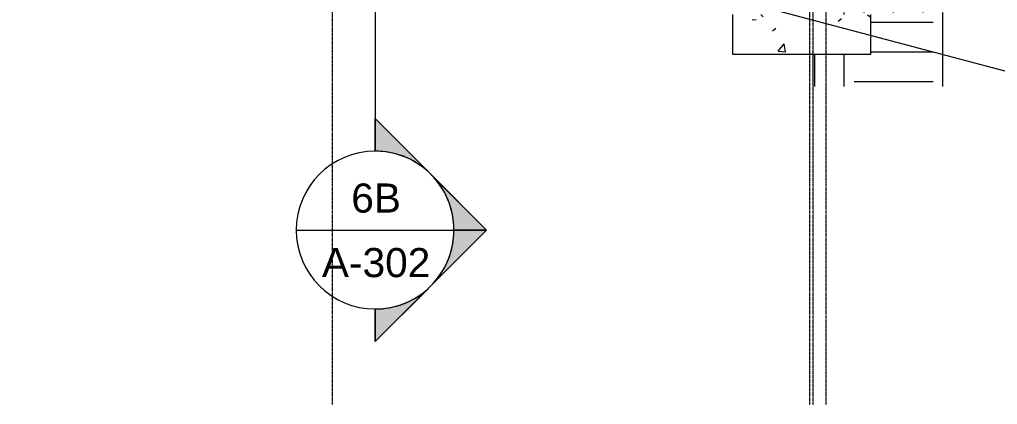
# Model space of a CAD drawing. Header units: inches. Extents: x -23565 to -43, y -324 to 853.
# Drawn here: x -1472 to -877, y -273 to -39 of the extents above; entities that cross this region are included whole.
import ezdxf

# ---------------------------------------------------------------- set-up
doc = ezdxf.new("R2010")
doc.units = ezdxf.units.IN
doc.header["$MEASUREMENT"] = 0
doc.linetypes.add('Grid Line 1_2_', pattern=[0.8749999999999999, 0.4999999999999999, -0.125, 0.125, -0.125])
for name, color, linetype, lineweight in [('A-ANNO-IDEN', 131, 'Continuous', 9), ('C-TOPO', 7, 'Continuous', 13), ('G-ANNO-SYMB', 111, 'Continuous', 9), ('S-FNDN', 32, 'Continuous', 13), ('S-GRID', 1, 'Continuous', 9)]:
    doc.layers.add(name, color=color, linetype=linetype, lineweight=lineweight)
doc.styles.add('Arial_2', font='arial.ttf', dxfattribs={"height": 17.70359281437124})

# ---------------------------------------------------------------- blocks, each defined once
blk = doc.blocks.new('Struct_Xcel_Sports Complex_rvt-5-Building Section - East_West looking South _ Fieldhouse')
at = {"layer": 'S-FNDN', "lineweight": 9}
h = blk.add_hatch(dxfattribs=at)
h.set_pattern_fill('FP_75', color=8, style=0, pattern_type=2)
h.set_pattern_definition([(49.99999999999999, (-5044.515, 67.247), (55.08540092433552, -4.819842010399984), [5.76, -63.36]), (355, (-5044.515, 67.247), (-10.65568887076341, 57.76853117995548), [4.608000000000001, -50.688]), (100.451, (-5039.925, 66.846), (44.42946763329039, 52.94866132228842), [4.895, -53.848]), (46.184, (-5044.515, 82.60700000000001), (81.96444173651602, -12.71212223907837), [8.64, -95.04]), (96.636, (-5037.685, 81.548), (71.78149636030851, 74.81237833590787), [7.343, -80.77199999999999]), (351.184, (-5044.515, 82.60700000000001), (71.78194683429966, 74.81243234033883), [6.912000000000001, -76.032]), (21, (-5036.835, 78.767), (45.84207144938917, -30.92146111083851), [5.76, -63.36]), (326, (-5036.835, 78.767), (18.68706418402729, 55.69147629738364), [4.608000000000001, -50.688]), (71.45100000000001, (-5033.015, 76.19), (64.52890835799828, 24.77010932808051), [4.895, -53.848]), (37.50000000000001, (-5044.515, 67.247), (0.933894640541661, 25.56681620382889), [2.534, -47.53899999999999, 2.534, -48.922, -50.88]), (37.50000000000001, (-5044.515, 67.247), (0.933894640541661, 25.56681620382889), [-101.53, 2.534, -48.346]), (7.499999999999999, (-5044.515, 67.247), (20.20403996418253, 30.29130269773347), [2.534, -26.803, 2.534, -46.387, -19.392]), (7.499999999999999, (-5044.515, 67.247), (20.20403996418253, 30.29130269773347), [-78.259, 2.534, -16.858]), (327.5, (-5061.641, 67.247), (40.99778450279307, -1.732402627145404), [2.534, -16.666, 2.534, -57.37, -79.488]), (327.5, (-5061.641, 67.247), (40.99778450279307, -1.732402627145404), [-79.104, 2.534, -76.954]), (317.5, (-5069.321, 67.247), (44.78888311775997, 7.687838582048734), [2.534, -22.426, 2.534, -37.248, -56.448]), (317.5, (-5069.321, 67.247), (44.78888311775997, 7.687838582048734), [-64.742, 2.534, -53.91399999999999])])
h.paths.add_polyline_path([(26224.39022535242, -59.99999999999999), (26308.39022535242, -59.99999999999999), (26308.39022535242, -35.99999999999999), (26224.39022535242, -35.99999999999999)], flags=0)
at = {"layer": 'S-FNDN', "color": 7}
for p, q in [((26224.39022535242, -35.99999999999999), (26224.39022535242, -59.99999999999999)), ((26308.39022535242, -59.99999999999999), (26308.39022535242, -35.99999999999999)), ((26224.39022535242, -59.99999999999999), (26308.39022535242, -59.99999999999999))]:
    blk.add_line(p, q, dxfattribs=at)
blk = doc.blocks.new('Section - Section Head - Filled-1526-Building Section - East_West looking South _ Fieldhouse')
at = {"layer": 'G-ANNO-SYMB'}
h = blk.add_hatch(color=256, dxfattribs=at)
edge = h.paths.add_edge_path(flags=0)
edge.add_line((22906.36451102587, -210.3516792933649), (22874.15560031259, -178.1427685800909))
edge.add_line((22874.15560031259, -178.1427685800909), (22874.15560031259, -197.9625483920721))
edge.add_arc((22874.15560031259, -246.0250195739995), 48.06247118192778, 47.92160497537708, 90.0000000000004, ccw=False)
h = blk.add_hatch(color=256, dxfattribs=at)
edge = h.paths.add_edge_path(flags=0)
edge.add_arc((22874.15560031259, -246.0250195739998), 47.99999999999991, -1.1368683772161603e-13, 44.99999999999852, ccw=False)
edge.add_line((22922.15560031259, -246.0250195739996), (22942.0378513065, -246.0250195739996))
edge.add_line((22942.0378513065, -246.0250195739996), (22908.09672580955, -212.0838940770454))
h = blk.add_hatch(color=256, dxfattribs=at)
edge = h.paths.add_edge_path(flags=0)
edge.add_line((22908.09672580955, -279.9661450709538), (22942.0378513065, -246.0250195739996))
edge.add_line((22942.0378513065, -246.0250195739996), (22922.15560031259, -246.0250195739996))
edge.add_arc((22874.15560031259, -246.0250195739993), 48.00000000000296, 314.9999999999999, 359.9999999999997, ccw=False)
h = blk.add_hatch(color=256, dxfattribs=at)
edge = h.paths.add_edge_path(flags=0)
edge.add_arc((22874.15560031259, -246.025019574), 48.06247118192715, 269.9999999999998, 312.0783950246225, ccw=False)
edge.add_line((22874.15560031259, -294.0874907559271), (22874.15560031259, -313.9072705679083))
edge.add_line((22874.15560031259, -313.9072705679083), (22906.36451102587, -281.6983598546342))
for p, q in [((22942.0378513065, -246.0250195739996), (22874.15560031259, -178.1427685800914)), ((22874.15560031259, -198.0250195739998), (22874.15560031259, -178.1427685800914)), ((22874.15560031259, -197.9625483920721), (22874.15560031259, -178.1427685800909)), ((22874.15560031259, -178.1427685800909), (22906.36451102587, -210.3516792933649)), ((22908.09672580955, -212.0838940770454), (22942.0378513065, -246.0250195739996)), ((22942.0378513065, -246.0250195739996), (22874.15560031259, -313.9072705679082)), ((22942.0378513065, -246.0250195739996), (22908.09672580955, -279.9661450709538)), ((22922.15560031259, -246.0250195739996), (22942.0378513065, -246.0250195739996)), ((22942.0378513065, -246.0250195739996), (22922.15560031259, -246.0250195739996)), ((22906.36451102587, -281.6983598546342), (22874.15560031259, -313.9072705679083)), ((22874.15560031259, -294.0250195739998), (22874.15560031259, -313.9072705679082)), ((22874.15560031259, -313.9072705679083), (22874.15560031259, -294.0874907559271))]:
    blk.add_line(p, q, dxfattribs=at)
for centre, radius, start, end in [((22874.15560031259, -246.0250195739998), 48.00000000000009, 90.00000000000011, 269.9999999999997), ((22874.15560031259, -246.0250195739995), 48.06247118192778, 47.92160497537667, 90), ((22874.15560031259, -246.0250195739998), 48.00000000000004, 269.9999999999997, 90.00000000000006), ((22874.15560031259, -246.0250195739998), 47.99999999999991, 359.9999999999996, 44.99999999999815), ((22874.15560031259, -246.0250195739993), 48.00000000000296, 314.9999999999995, 359.9999999999994), ((22874.15560031259, -246.025019574), 48.06247118192715, 269.9999999999994, 312.0783950246221)]:
    blk.add_arc(centre, radius, start, end, dxfattribs=at)

msp = doc.modelspace()

# ---------------------------------------------------------------- hatches: boundary and pattern name
at = {"layer": 'C-TOPO', "lineweight": 9}
h = msp.add_hatch(dxfattribs=at)
h.set_pattern_fill('FP_64', color=8, style=0, pattern_type=2)
h.set_pattern_definition([(0, (-5044.515, 67.247), (48, 48), [48, -48]), (0, (-5044.515, 85.24700000000001), (48, 48), [48, -48]), (0, (-5044.515, 103.247), (48, 48), [48, -48]), (90, (-5038.515, 109.247), (-48, 48), [48, -48]), (90, (-5020.515, 109.247), (-48, 48), [48, -48]), (90, (-5002.515, 109.247), (-48, 48), [48, -48])])
h.paths.add_polyline_path([(-954.4287574635746, -79.72007933997246), (-898.8419765564213, -79.72007933997246), (-898.8419765564213, 0), (-975.92875746356, -3.055902197957038e-10), (-975.92875746356, -35.99999999999999), (-954.4287574635746, -35.99999999999999), (-954.4287574635746, -59.99999999999999), (-989.428757463571, -59.99999999999999), (-989.428757463571, -79.72007933997246)], flags=0)

# ---------------------------------------------------------------- linework, layer by layer
at = {"layer": 'A-ANNO-IDEN', "color": 153}
msp.add_line((-1608.320736264224, 125.3738446696122), (-855.7435850602924, -74.88333697907036), dxfattribs=at)
at = {"layer": 'C-TOPO'}
msp.add_line((-989.428757463571, -79.72007933997246), (-989.428757463571, -59.99999999999999), dxfattribs=at)
at = {"layer": 'C-TOPO', "color": 8, "lineweight": 9}
msp.add_line((-989.4283578152463, -79.72007933997246), (-989.4283578152463, -59.99999999999999), dxfattribs=at)
at = {"layer": 'G-ANNO-SYMB'}
for p, q in [((-1256.002023000907, 545.1570754422744), (-1256.002023000907, -119.0925973580201)), ((-1304.002023000921, -167.09259735802), (-1208.002023000921, -167.09259735802))]:
    msp.add_line(p, q, dxfattribs=at)
at = {"layer": 'S-GRID', "linetype": 'Grid Line 1_2_'}
for p, q in [((-1281.928757463818, -273.1608068449274), (-1281.928757463818, 671.8918076611269)), ((-1281.928757463818, -273.1608068449274), (-1281.928757463818, 671.8918076611269)), ((-991.4287574638147, -273.1608068449274), (-991.4287574638147, 671.8918076611269)), ((-989.4287574638183, -273.1608068449274), (-989.4287574638183, 671.8918076611269)), ((-981.4287574638147, -273.1608068449274), (-981.4287574638147, 671.8918076611269)), ((-981.4287574638147, -273.1608068449274), (-981.4287574638147, 671.8918076611269))]:
    msp.add_line(p, q, dxfattribs=at)

# ---------------------------------------------------------------- block references
at = {"color": 250, "lineweight": 5}
msp.add_blockref('Struct_Xcel_Sports Complex_rvt-5-Building Section - East_West looking South _ Fieldhouse', (-27262.818982816, 0), dxfattribs=at)
at = {"layer": 'G-ANNO-SYMB'}
msp.add_blockref('Section - Section Head - Filled-1526-Building Section - East_West looking South _ Fieldhouse', (-24130.15762331353, 78.93242221618858), dxfattribs=at)

# ---------------------------------------------------------------- texts
at = {"layer": 'G-ANNO-SYMB', "char_height": 17.70359281437124, "attachment_point": 2, "line_spacing_factor": 0.9385317878468563, "style": 'Arial_2'}
for s, insert, width in [('6B', (-1255.387283039045, -138.7543482193154), 36.07199999999996), ('A-302', (-1255.387283039045, -178.026836597981), 78.62399999999991)]:
    msp.add_mtext(s, dxfattribs=dict(at, insert=insert, width=width))

doc.saveas('drawing.dxf')
